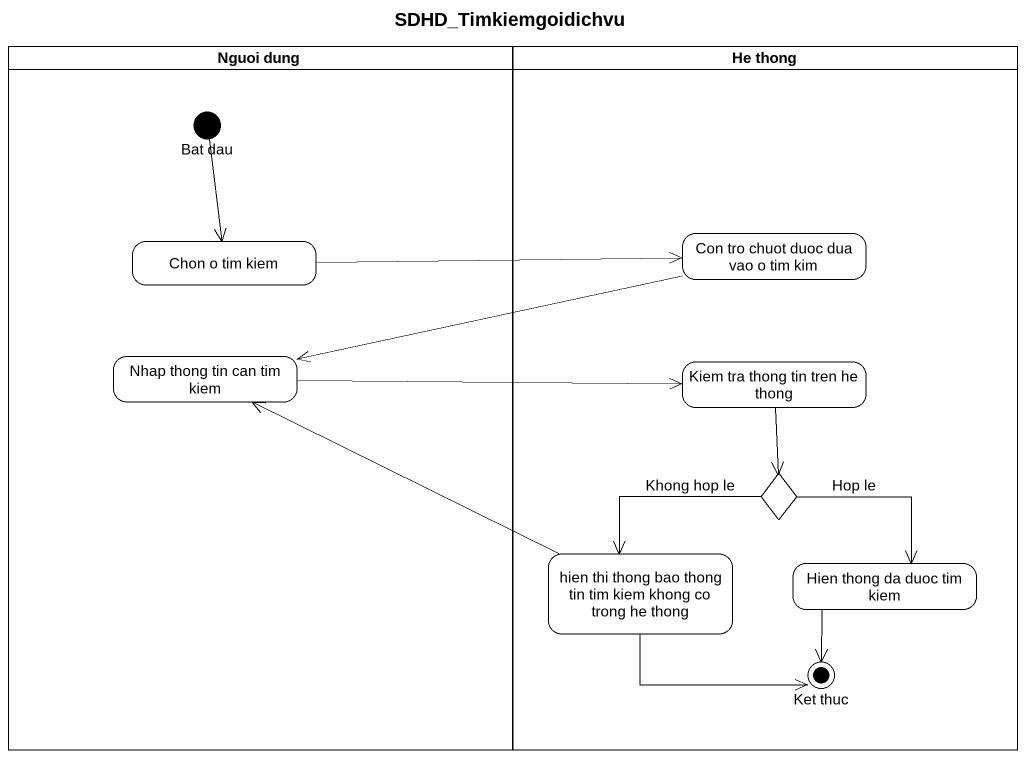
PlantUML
@startuml
title SDHD_Timkiemgoidichvu
hide empty description
state "Nguoi dung" as Nguoi_dung <<partition>> {
  state "Bat dau" as Bat_dau <<start>>
  state "Chon o tim kiem" as Chon_o_tim_kiem
  state "Nhap thong tin can tim kiem" as Nhap_thong_tin_can_tim_kiem
}
state "He thong" as He_thong <<partition>> {
  state "Con tro chuot duoc dua vao o tim kim" as Con_tro_chuot_duoc_dua_vao
  state "Kiem tra thong tin tren he thong" as Kiem_tra_thong_tin_tren_he
  state choice1 <<choice>>
  state "hien thi thong bao thong tin tim kiem khong co trong he thong" as hien_thi_thong_bao_thong
  state "Hien thong da duoc tim kiem" as Hien_thong_da_duoc_tim_kiem
  state "Ket thuc" as Ket_thuc <<end>>
}
Bat_dau --> Chon_o_tim_kiem
Chon_o_tim_kiem -right-> Con_tro_chuot_duoc_dua_vao
Con_tro_chuot_duoc_dua_vao -left-> Nhap_thong_tin_can_tim_kiem
Nhap_thong_tin_can_tim_kiem -right-> Kiem_tra_thong_tin_tren_he
Kiem_tra_thong_tin_tren_he --> choice1
choice1 --> hien_thi_thong_bao_thong : Khong hop le
choice1 --> Hien_thong_da_duoc_tim_kiem : Hop le
hien_thi_thong_bao_thong -left-> Nhap_thong_tin_can_tim_kiem
hien_thi_thong_bao_thong -right-> Ket_thuc
Hien_thong_da_duoc_tim_kiem --> Ket_thuc
@enduml
